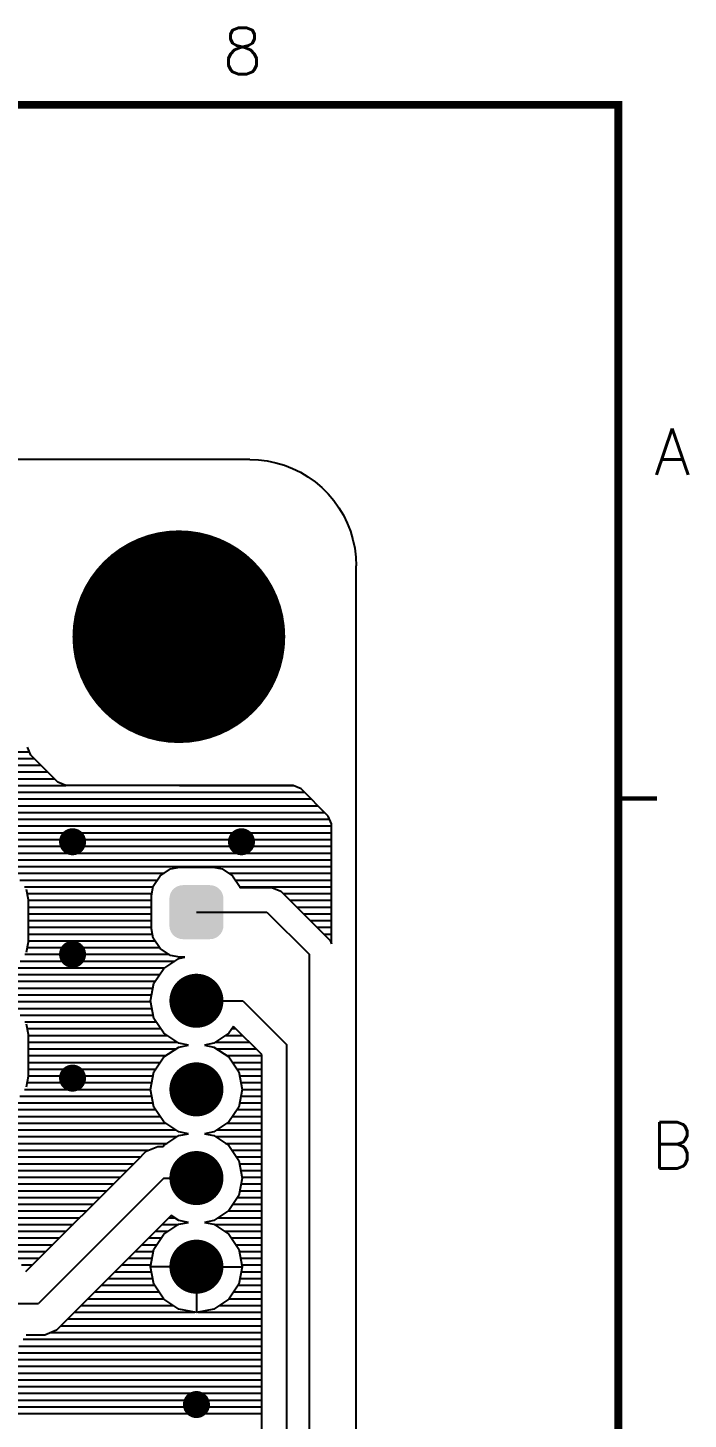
# Model space of a CAD drawing. Extents: x 295 to 953, y 10 to 290.
# Drawn here: x 843.7 to 886.5, y 199.7 to 290 of the extents above; entities that cross this region are included whole.
import ezdxf
from ezdxf.enums import TextEntityAlignment as Align

# ---------------------------------------------------------------- set-up
doc = ezdxf.new("R2010")
doc.units = 0
doc.header["$LTSCALE"] = 5
doc.header["$MEASUREMENT"] = 0
doc.layers.get('0').update_dxf_attribs({"linetype": 'CONTINUOUS', "lineweight": 25})
for name, color, linetype in [('DV-PEI-A6_TOP', 5, 'CONTINUOUS'), ('문자', 4, 'CONTINUOUS'), ('테두리', 3, 'CONTINUOUS')]:
    doc.layers.add(name, color=color, linetype=linetype)
doc.styles.get("Standard").update_dxf_attribs({"font": 'simplex.shx'})

# ---------------------------------------------------------------- blocks, each defined once
blk = doc.blocks.new('C')
at = {"layer": '테두리'}
blk.add_line((405, 285), (405, 15), dxfattribs=at)
for points, const_width in [([(15, 285), (15, 15), (405, 15), (405, 285), (15, 285)], 0.5), ([(407.5, 240), (405, 240)], 0.3)]:
    blk.add_lwpolyline(points, dxfattribs=dict(at, const_width=const_width))
at = {"layer": '문자'}
for s, p in [('8', (380.625, 288.5)), ('A', (408.5, 262.5)), ('B', (408.5, 217.5))]:
    blk.add_text(s, height=3, dxfattribs=at).set_placement(p, align=Align.MIDDLE)

msp = doc.modelspace()

# ---------------------------------------------------------------- linework, layer by layer
for points, const_width in [([(850.027, 250.497, 1), (856.927, 250.497, 1)], 6.899), ([(846.145, 237.194, 1), (847.021, 237.194, 1)], 0.876), ([(857.099, 237.194, 1), (857.975, 237.194, 1)], 0.876), ([(846.145, 229.892, 1), (847.021, 229.892, 1)], 0.876), ([(853.74, 226.878, 1), (855.492, 226.878, 1)], 1.753), ([(846.145, 221.859, 1), (847.021, 221.859, 1)], 0.876), ([(853.74, 221.129, 1), (855.492, 221.129, 1)], 1.753), ([(853.74, 215.375, 1), (855.492, 215.375, 1)], 1.753), ([(853.74, 209.626, 1), (855.492, 209.626, 1)], 1.753), ([(854.178, 200.682, 1), (855.054, 200.682, 1)], 0.876)]:
    msp.add_lwpolyline(points, format="xyb", close=True, dxfattribs=dict(const_width=const_width))
for points in [[(852.891, 233.703), (852.938, 233.856), (856.345, 233.703), (856.29, 233.856)], [(852.938, 233.856), (852.96, 233.893), (856.29, 233.856), (856.277, 233.893)], [(852.96, 233.893), (853.04, 234.03), (856.277, 233.893), (856.187, 234.03)], [(853.04, 234.03), (853.071, 234.062), (856.187, 234.03), (856.166, 234.062)], [(853.071, 234.062), (853.18, 234.176), (856.166, 234.062), (856.047, 234.176)], [(853.18, 234.176), (853.219, 234.202), (856.047, 234.176), (856.02, 234.202)], [(853.219, 234.202), (853.349, 234.287), (856.02, 234.202), (855.876, 234.287)], [(853.349, 234.287), (853.397, 234.304), (855.876, 234.287), (855.846, 234.304)], [(853.397, 234.304), (853.539, 234.355), (855.846, 234.304), (855.68, 234.355)], [(853.539, 234.355), (853.612, 234.364), (855.68, 234.355), (855.653, 234.364)], [(853.612, 234.364), (853.74, 234.379), (855.653, 234.364), (855.492, 234.379)], [(852.863, 233.502), (852.878, 233.663), (856.369, 233.502), (856.35, 233.663)], [(852.863, 231.75), (852.863, 233.502), (856.369, 231.75), (856.369, 233.502)], [(852.878, 233.663), (852.891, 233.703), (856.35, 233.663), (856.345, 233.703)], [(852.882, 231.589), (852.863, 231.75), (856.354, 231.589), (856.369, 231.75)], [(852.887, 231.549), (852.882, 231.589), (856.341, 231.549), (856.354, 231.589)], [(852.942, 231.396), (852.887, 231.549), (856.294, 231.396), (856.341, 231.549)], [(852.955, 231.359), (852.942, 231.396), (856.272, 231.359), (856.294, 231.396)], [(853.045, 231.222), (852.955, 231.359), (856.192, 231.222), (856.272, 231.359)], [(853.066, 231.19), (853.045, 231.222), (856.161, 231.19), (856.192, 231.222)], [(853.185, 231.076), (853.066, 231.19), (856.052, 231.076), (856.161, 231.19)], [(853.212, 231.05), (853.185, 231.076), (856.013, 231.05), (856.052, 231.076)], [(853.356, 230.965), (853.212, 231.05), (855.883, 230.965), (856.013, 231.05)], [(853.386, 230.948), (853.356, 230.965), (855.835, 230.948), (855.883, 230.965)], [(853.552, 230.897), (853.386, 230.948), (855.693, 230.897), (855.835, 230.948)], [(853.579, 230.888), (853.552, 230.897), (855.62, 230.888), (855.693, 230.897)], [(853.74, 230.873), (853.579, 230.888), (855.492, 230.873), (855.62, 230.888)]]:
    msp.add_solid(points)
at = {"layer": 'DV-PEI-A6_TOP', "color": 7}
for p, q in [((858.075, 262), (515.377, 262)), ((858.075, 262), (858.647, 261.976)), ((858.647, 261.976), (859.208, 261.9)), ((859.208, 261.9), (859.769, 261.783)), ((859.769, 261.783), (860.318, 261.626)), ((860.318, 261.626), (860.844, 261.415)), ((860.844, 261.415), (861.358, 261.164)), ((861.358, 261.164), (861.848, 260.872)), ((861.848, 260.872), (862.31, 260.545)), ((862.31, 260.545), (862.748, 260.171)), ((862.748, 260.171), (863.151, 259.768)), ((863.151, 259.768), (863.519, 259.336)), ((863.519, 259.336), (863.852, 258.868)), ((863.852, 258.868), (864.144, 258.383)), ((864.144, 258.383), (864.396, 257.869)), ((864.396, 257.869), (864.6, 257.338)), ((864.6, 257.338), (864.764, 256.789)), ((864.764, 256.789), (864.88, 256.234)), ((864.88, 256.234), (864.951, 255.667)), ((864.951, 255.667), (864.974, 255.094)), ((864.974, 84.899), (864.974, 255.094)), ((818.069, 243.036), (843.785, 243.036)), ((843.873, 242.82), (843.662, 243.334)), ((845.637, 241.056), (843.873, 242.82)), ((817.192, 242.16), (844.533, 242.16)), ((817.63, 242.598), (844.095, 242.598)), ((816.293, 241.284), (845.409, 241.284)), ((816.76, 241.722), (844.971, 241.722)), ((846.151, 240.84), (845.637, 241.056)), ((799.795, 240.408), (861.626, 240.408)), ((799.841, 240.846), (846.151, 240.846)), ((860.885, 240.846), (846.151, 240.84)), ((853.518, 240.846), (860.885, 240.846)), ((861.399, 240.63), (860.885, 240.846)), ((863.163, 238.865), (861.399, 240.63)), ((803.697, 239.969), (862.065, 239.969)), ((804.778, 239.531), (862.503, 239.531)), ((805.216, 239.093), (862.941, 239.093)), ((805.432, 238.655), (863.251, 238.655)), ((863.379, 238.351), (863.163, 238.865)), ((863.379, 230.564), (863.379, 238.351)), ((805.543, 238.217), (863.379, 238.217)), ((805.549, 237.779), (863.379, 237.779)), ((805.543, 237.341), (863.379, 237.341)), ((805.543, 236.902), (863.379, 236.902)), ((816.725, 236.464), (863.379, 236.464)), ((817.379, 236.026), (863.379, 236.026)), ((817.689, 235.588), (863.379, 235.588)), ((842.663, 235.15), (852.519, 235.15)), ((843.172, 234.712), (852.086, 234.712)), ((851.812, 234.303), (852.262, 234.975)), ((852.262, 234.975), (852.939, 235.43)), ((852.939, 235.43), (853.535, 235.547)), ((853.535, 235.547), (855.691, 235.547)), ((855.691, 235.547), (856.287, 235.43)), ((856.287, 235.43), (856.965, 234.975)), ((856.707, 235.15), (863.379, 235.15)), ((856.965, 234.975), (857.414, 234.303)), ((857.14, 234.712), (863.379, 234.712)), ((843.464, 234.273), (851.806, 234.273)), ((843.569, 234.116), (843.703, 233.438)), ((843.621, 233.835), (851.718, 233.835)), ((851.695, 233.701), (851.812, 234.303)), ((857.414, 234.303), (857.426, 234.233)), ((857.42, 234.273), (863.379, 234.273)), ((857.426, 234.233), (859.5, 234.233)), ((859.5, 234.233), (860.09, 233.987)), ((860.09, 233.987), (862.824, 231.253)), ((860.242, 233.835), (863.379, 233.835)), ((843.703, 233.438), (843.703, 230.687)), ((843.703, 233.397), (851.695, 233.397)), ((843.703, 232.959), (851.695, 232.959)), ((851.695, 231.551), (851.695, 233.701)), ((860.68, 233.397), (863.379, 233.397)), ((861.118, 232.959), (863.379, 232.959)), ((843.703, 232.521), (851.695, 232.521)), ((843.703, 232.083), (851.695, 232.083)), ((854.616, 232.626), (859.179, 232.626)), ((859.179, 232.626), (861.919, 229.892)), ((861.556, 232.521), (863.379, 232.521)), ((861.995, 232.083), (863.379, 232.083)), ((843.703, 231.645), (851.695, 231.645)), ((843.703, 231.206), (851.759, 231.206)), ((851.812, 230.949), (851.695, 231.551)), ((862.433, 231.645), (863.379, 231.645)), ((862.824, 231.253), (863.28, 230.798)), ((862.871, 231.206), (863.379, 231.206)), ((843.703, 230.687), (843.569, 230.009)), ((843.627, 230.33), (852.227, 230.33)), ((843.703, 230.768), (851.935, 230.768)), ((852.262, 230.278), (851.812, 230.949)), ((852.939, 229.822), (852.262, 230.278)), ((863.28, 230.798), (863.379, 230.564)), ((863.291, 230.768), (863.379, 230.768)), ((843.195, 229.454), (853.208, 229.454)), ((843.487, 229.892), (852.84, 229.892)), ((852.507, 228.981), (853.471, 229.629)), ((853.535, 229.705), (852.939, 229.822)), ((853.471, 229.629), (853.862, 229.705)), ((853.862, 229.705), (853.535, 229.705)), ((861.919, 229.892), (861.919, 135.69)), ((839.865, 228.578), (852.233, 228.578)), ((842.71, 229.016), (852.554, 229.016)), ((851.864, 228.017), (852.507, 228.981)), ((839.865, 228.139), (851.94, 228.139)), ((839.865, 227.701), (851.8, 227.701)), ((851.637, 226.878), (851.864, 228.017)), ((839.865, 227.263), (851.713, 227.263)), ((839.865, 226.825), (851.648, 226.825)), ((851.864, 225.738), (851.637, 226.878)), ((854.616, 226.878), (857.625, 226.878)), ((857.625, 226.878), (860.458, 224.05)), ((842.71, 226.387), (851.73, 226.387)), ((843.195, 225.949), (851.818, 225.949)), ((852.507, 224.769), (851.864, 225.738)), ((843.487, 225.51), (852.016, 225.51)), ((843.569, 225.388), (843.703, 224.71)), ((843.627, 225.072), (852.308, 225.072)), ((853.471, 224.126), (852.507, 224.769)), ((856.719, 224.769), (855.755, 224.126)), ((857.017, 225.213), (856.719, 224.769)), ((856.918, 225.072), (857.163, 225.072)), ((858.852, 223.384), (857.017, 225.213)), ((843.703, 224.71), (843.703, 221.959)), ((843.703, 224.634), (852.717, 224.634)), ((843.703, 224.196), (853.372, 224.196)), ((852.507, 223.232), (853.471, 223.875)), ((854.096, 224.003), (853.471, 224.126)), ((853.471, 223.875), (854.096, 224.003)), ((855.755, 224.126), (855.13, 224.003)), ((855.13, 224.003), (855.755, 223.875)), ((855.755, 223.875), (856.719, 223.232)), ((855.855, 224.196), (858.039, 224.196)), ((856.509, 224.634), (857.601, 224.634)), ((860.458, 224.05), (860.458, 137.15)), ((843.703, 223.758), (853.29, 223.758)), ((843.703, 223.32), (852.636, 223.32)), ((851.864, 222.268), (852.507, 223.232)), ((855.936, 223.758), (858.478, 223.758)), ((856.591, 223.32), (858.852, 223.32)), ((856.719, 223.232), (857.362, 222.268)), ((858.852, 137.81), (858.852, 223.384)), ((843.703, 222.882), (852.273, 222.882)), ((843.703, 222.443), (851.975, 222.443)), ((851.637, 221.129), (851.864, 222.268)), ((856.953, 222.882), (858.852, 222.882)), ((857.251, 222.443), (858.852, 222.443)), ((857.362, 222.268), (857.59, 221.129)), ((843.703, 221.959), (843.569, 221.281)), ((843.621, 221.567), (851.724, 221.567)), ((843.703, 222.005), (851.812, 222.005)), ((857.414, 222.005), (858.852, 222.005)), ((857.502, 221.567), (858.852, 221.567)), ((842.663, 220.253), (851.812, 220.253)), ((843.172, 220.691), (851.724, 220.691)), ((843.464, 221.129), (851.637, 221.129)), ((851.864, 219.984), (851.637, 221.129)), ((857.59, 221.129), (857.362, 219.984)), ((857.414, 220.253), (858.852, 220.253)), ((857.502, 220.691), (858.852, 220.691)), ((857.59, 221.129), (858.852, 221.129)), ((818.121, 219.376), (852.273, 219.376)), ((818.174, 219.815), (851.981, 219.815)), ((852.507, 219.02), (851.864, 219.984)), ((857.362, 219.984), (856.719, 219.02)), ((856.953, 219.376), (858.852, 219.376)), ((857.245, 219.815), (858.852, 219.815)), ((817.788, 218.5), (853.29, 218.5)), ((818.033, 218.938), (852.636, 218.938)), ((853.471, 218.377), (852.507, 219.02)), ((856.719, 219.02), (855.755, 218.377)), ((855.936, 218.5), (858.852, 218.5)), ((856.591, 218.938), (858.852, 218.938)), ((816.941, 217.624), (852.717, 217.624)), ((817.496, 218.062), (853.372, 218.062)), ((852.507, 217.484), (853.471, 218.126)), ((854.096, 218.249), (853.471, 218.377)), ((853.471, 218.126), (854.096, 218.249)), ((855.755, 218.377), (855.13, 218.249)), ((855.13, 218.249), (855.755, 218.126)), ((855.755, 218.126), (856.719, 217.484)), ((855.855, 218.062), (858.852, 218.062)), ((856.509, 217.624), (858.852, 217.624)), ((811.239, 216.747), (850.994, 216.747)), ((815.761, 217.186), (851.531, 217.186)), ((850.784, 216.537), (851.356, 217.11)), ((851.356, 217.11), (852.11, 217.419)), ((852.11, 217.419), (852.466, 217.419)), ((852.466, 217.419), (852.507, 217.484)), ((856.719, 217.484), (857.362, 216.514)), ((856.918, 217.186), (858.852, 217.186)), ((857.21, 216.747), (858.852, 216.747)), ((811.239, 216.309), (850.556, 216.309)), ((811.239, 215.871), (850.118, 215.871)), ((843.551, 209.305), (850.784, 216.537)), ((857.362, 216.514), (857.59, 215.375)), ((857.409, 216.309), (858.852, 216.309)), ((857.496, 215.871), (858.852, 215.871)), ((811.239, 215.433), (849.68, 215.433)), ((811.239, 214.995), (849.241, 214.995)), ((852.513, 215.375), (844.375, 207.237)), ((852.513, 215.375), (854.616, 215.375)), ((857.59, 215.375), (857.362, 214.235)), ((857.514, 214.995), (858.852, 214.995)), ((857.578, 215.433), (858.852, 215.433)), ((811.239, 214.557), (848.803, 214.557)), ((811.239, 214.119), (848.365, 214.119)), ((857.362, 214.235), (856.719, 213.272)), ((857.286, 214.119), (858.852, 214.119)), ((857.426, 214.557), (858.852, 214.557)), ((811.239, 213.68), (847.927, 213.68)), ((811.239, 213.242), (847.489, 213.242)), ((856.719, 213.272), (855.755, 212.623)), ((856.672, 213.242), (858.852, 213.242)), ((856.994, 213.68), (858.852, 213.68)), ((811.239, 212.804), (847.051, 212.804)), ((811.239, 212.366), (846.613, 212.366)), ((852.98, 212.95), (845.532, 205.502)), ((852.39, 212.366), (853.453, 212.366)), ((852.507, 211.729), (853.471, 212.378)), ((852.828, 212.804), (853.208, 212.804)), ((853.471, 212.623), (852.98, 212.95)), ((854.096, 212.5), (853.471, 212.623)), ((853.471, 212.378), (854.096, 212.5)), ((855.755, 212.623), (855.13, 212.5)), ((855.13, 212.5), (855.755, 212.378)), ((855.755, 212.378), (856.719, 211.729)), ((855.773, 212.366), (858.852, 212.366)), ((856.018, 212.804), (858.852, 212.804)), ((811.087, 211.49), (845.736, 211.49)), ((811.239, 211.928), (846.174, 211.928)), ((851.514, 211.49), (852.344, 211.49)), ((851.864, 210.765), (852.507, 211.729)), ((851.952, 211.928), (852.793, 211.928)), ((856.433, 211.928), (858.852, 211.928)), ((856.719, 211.729), (857.362, 210.765)), ((856.883, 211.49), (858.852, 211.49)), ((810.906, 211.052), (845.298, 211.052)), ((842.073, 210.613), (844.86, 210.613)), ((850.638, 210.613), (851.829, 210.613)), ((851.076, 211.052), (852.051, 211.052)), ((851.637, 209.626), (851.864, 210.765)), ((857.175, 211.052), (858.852, 211.052)), ((857.362, 210.765), (857.59, 209.626)), ((857.397, 210.613), (858.852, 210.613)), ((842.879, 210.175), (844.422, 210.175)), ((843.271, 209.737), (843.984, 209.737)), ((849.761, 209.737), (851.654, 209.737)), ((850.2, 210.175), (851.742, 210.175)), ((853.576, 209.626), (851.637, 209.626)), ((851.864, 208.487), (851.637, 209.626)), ((855.65, 209.626), (857.59, 209.626)), ((857.59, 209.626), (857.362, 208.487)), ((857.484, 210.175), (858.852, 210.175)), ((857.572, 209.737), (858.852, 209.737)), ((848.885, 208.861), (851.789, 208.861)), ((849.323, 209.299), (851.701, 209.299)), ((854.616, 208.592), (854.616, 206.647)), ((857.438, 208.861), (858.852, 208.861)), ((857.525, 209.299), (858.852, 209.299)), ((848.009, 207.984), (852.197, 207.984)), ((848.447, 208.423), (851.905, 208.423)), ((852.507, 207.523), (851.864, 208.487)), ((857.362, 208.487), (856.719, 207.523)), ((857.029, 207.984), (858.852, 207.984)), ((857.321, 208.423), (858.852, 208.423)), ((837.82, 207.237), (844.375, 207.237)), ((847.132, 207.108), (853.126, 207.108)), ((847.571, 207.546), (852.49, 207.546)), ((853.471, 206.875), (852.507, 207.523)), ((854.616, 206.647), (853.471, 206.875)), ((855.755, 206.875), (854.616, 206.647)), ((856.719, 207.523), (855.755, 206.875)), ((856.1, 207.108), (858.852, 207.108)), ((856.737, 207.546), (858.852, 207.546)), ((846.256, 206.232), (858.852, 206.232)), ((846.694, 206.67), (854.517, 206.67)), ((854.71, 206.67), (858.852, 206.67)), ((843.388, 204.917), (858.852, 204.917)), ((844.778, 205.192), (843.569, 205.192)), ((845.532, 205.502), (844.778, 205.192)), ((845.175, 205.356), (858.852, 205.356)), ((845.818, 205.794), (858.852, 205.794)), ((842.494, 204.041), (858.852, 204.041)), ((843.096, 204.479), (858.852, 204.479)), ((780.569, 203.603), (858.852, 203.603)), ((780.569, 203.165), (858.852, 203.165)), ((780.569, 202.727), (858.852, 202.727)), ((780.569, 202.289), (858.852, 202.289)), ((780.569, 201.85), (858.852, 201.85)), ((780.569, 201.412), (858.852, 201.412)), ((780.569, 200.974), (858.852, 200.974)), ((780.569, 200.536), (858.852, 200.536)), ((780.569, 200.098), (858.852, 200.098))]:
    msp.add_line(p, q, dxfattribs=at)

# ---------------------------------------------------------------- block references
msp.add_blockref('C', (476.978, 0))

doc.saveas('drawing.dxf')
